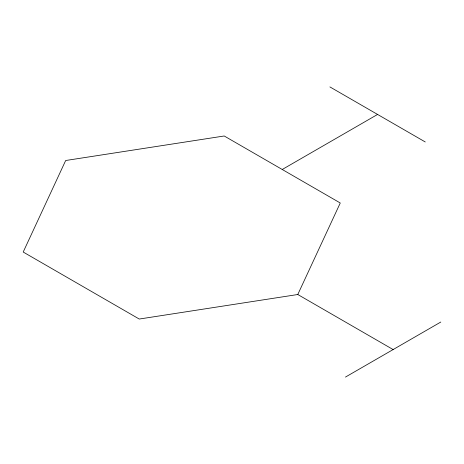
<?xml version="1.0" encoding="UTF-8"?>
<svg xmlns="http://www.w3.org/2000/svg" width="464" height="464" viewBox="0 0 464 464"><rect width="100%" height="100%" fill="white"/><g stroke="black" fill="none" stroke-linecap="round" stroke-linejoin="round"><path stroke-width="0.7" d="M297.784 294.512L340.263 202.988L224.211 135.987L65.679 160.509L23.2 252.039L139.252 319.041L297.784 294.512L393.13 349.56M282.234 169.488L377.58 114.44M345.454 377.081L440.8 322.039M329.91 86.919L425.25 141.961"/></g></svg>
